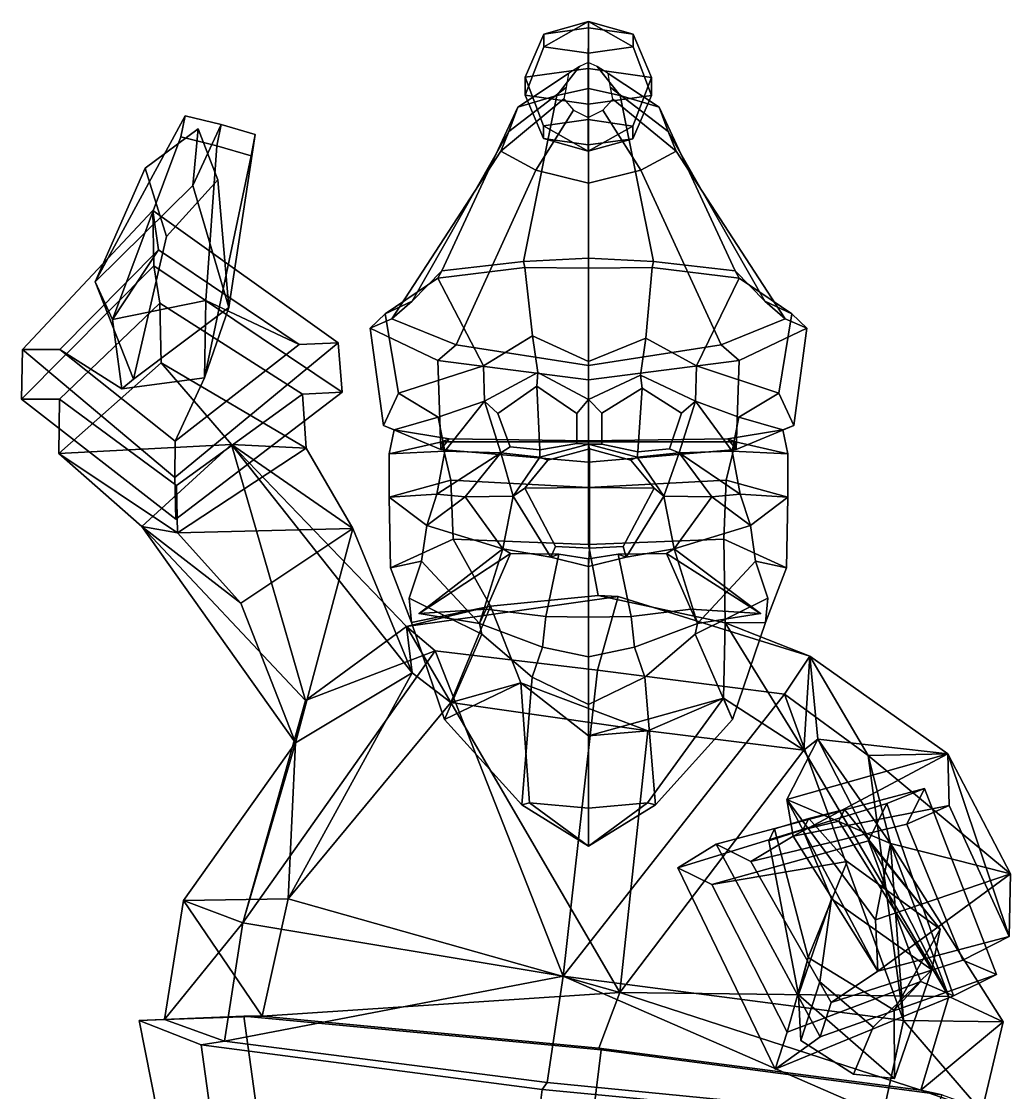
# Model space of a CAD drawing. Extents: x -163 to 138, y -156 to 341.
# Drawn here: x -163.4 to 138, y 14.4 to 340.8 of the extents above; entities that cross this region are included whole.
import ezdxf

# ---------------------------------------------------------------- set-up
doc = ezdxf.new("R2010")
doc.units = 0

msp = doc.modelspace()

# ---------------------------------------------------------------- linework, layer by layer
for p in [(-42.224049, 160.365143, 96.495132), (61.78252, 160.365143, 96.495132)]:
    msp.add_point(p)
for points in [[(-4.278933, 333.085388, -7.61752), (9.339066, 340.792175, -13.28248), (-4.281522, 336.949158, -22.03731)], [(9.339066, 340.792175, -13.28248), (9.326054, 338.858826, -29.255661), (-4.281522, 336.949158, -22.03731)], [(9.331232, 331.131287, -0.416023), (9.339066, 340.792175, -13.28248), (-4.278933, 333.085388, -7.61752)], [(9.339066, 340.792175, -13.28248), (22.936249, 336.904724, -22.054106), (9.326054, 338.858826, -29.255661)], [(9.331232, 331.131287, -0.416023), (22.938839, 333.040955, -7.634315), (9.339066, 340.792175, -13.28248)], [(22.938839, 333.040955, -7.634315), (22.936249, 336.904724, -22.054106), (9.339066, 340.792175, -13.28248)], [(-4.281522, 336.949158, -22.03731), (9.326054, 338.858826, -29.255661), (9.299818, 326.463806, -38.978626), (-9.94422, 323.763123, -28.770411)], [(-9.940557, 318.29892, -8.377669), (-4.278933, 333.085388, -7.61752), (-4.281522, 336.949158, -22.03731), (-9.94422, 323.763123, -28.770411)], [(22.936249, 336.904724, -22.054106), (28.547514, 323.700287, -28.794163), (9.299818, 326.463806, -38.978626), (9.326054, 338.858826, -29.255661)], [(28.551176, 318.236053, -8.401422), (28.547514, 323.700287, -28.794163), (22.936249, 336.904724, -22.054106), (22.938839, 333.040955, -7.634315)], [(9.307141, 315.53537, 1.806766), (9.331232, 331.131287, -0.416023), (-4.278933, 333.085388, -7.61752), (-9.940557, 318.29892, -8.377669)], [(9.307141, 315.53537, 1.806766), (28.551176, 318.236053, -8.401422), (22.938839, 333.040955, -7.634315), (9.331232, 331.131287, -0.416023)], [(6.614769, 327.024872, -7.458446), (3.270512, 324.942139, -8.027979), (-12.192392, 314.677887, 46.516022), (-0.256843, 318.266296, 51.219952)], [(-4.331846, 308.958221, -29.537458), (-9.94422, 323.763123, -28.770411), (9.299818, 326.463806, -38.978626), (9.275729, 310.86792, -36.75581)], [(9.312383, 328.239136, -7.126525), (6.614769, 327.024872, -7.458446), (-0.256843, 318.266296, 51.219952), (9.372692, 320.358612, 53.964455)], [(22.885923, 308.913788, -29.554253), (9.275729, 310.86792, -36.75581), (9.299818, 326.463806, -38.978626), (28.547514, 323.700287, -28.794163)], [(9.312383, 328.239136, -7.126525), (9.372692, 320.358612, 53.964455), (18.996159, 318.252838, 51.214859), (12.005606, 327.016052, -7.461772)], [(12.005606, 327.016052, -7.461772), (18.996159, 318.252838, 51.214859), (30.92131, 314.647736, 46.50462), (15.342339, 324.922424, -8.035428)], [(3.270512, 324.942139, -8.027979), (2.512749, 320.642426, -9.204788), (-14.881726, 307.271637, 36.821705), (-12.192392, 314.677887, 46.516022)], [(-9.940557, 318.29892, -8.377669), (-9.94422, 323.763123, -28.770411), (-4.331846, 308.958221, -29.537458), (-4.329257, 305.094452, -15.117668)], [(15.342339, 324.922424, -8.035428), (30.92131, 314.647736, 46.50462), (33.589226, 307.237701, 36.808887), (16.084604, 320.620239, -9.213162)], [(28.551176, 318.236053, -8.401422), (22.888512, 305.050018, -15.134463), (22.885923, 308.913788, -29.554253), (28.547514, 323.700287, -28.794163)], [(2.512749, 320.642426, -9.204788), (1.81984, 317.174194, -10.154001), (-17.34272, 301.297607, 29.001936), (-14.881726, 307.271637, 36.821705)], [(9.375515, 268.643951, 102.110413), (9.372692, 320.358612, 53.964455), (-0.256843, 318.266296, 51.219952), (-10.412748, 267.628021, 94.745087)], [(9.375515, 268.643951, 102.110413), (29.163774, 267.628021, 94.745087), (18.996159, 318.252838, 51.214859), (9.372692, 320.358612, 53.964455)], [(16.084604, 320.620239, -9.213162), (33.589226, 307.237701, 36.808887), (36.032948, 301.260284, 28.987822), (16.765015, 317.14978, -10.163223)], [(-35.273052, 264.803253, 82.086647), (-10.412748, 267.628021, 94.745087), (-0.256843, 318.266296, 51.219952), (-12.192392, 314.677887, 46.516022)], [(1.81984, 317.174194, -10.154001), (4.814671, 313.777924, -11.084124), (-6.63351, 295.4487, 21.354469), (-17.34272, 301.297607, 29.001936)], [(9.307141, 315.53537, 1.806766), (-9.940557, 318.29892, -8.377669), (-4.329257, 305.094452, -15.117668), (9.280908, 303.14035, -7.916171)], [(9.307141, 315.53537, 1.806766), (9.280908, 303.14035, -7.916171), (22.888512, 305.050018, -15.134463), (28.551176, 318.236053, -8.401422)], [(16.765015, 317.14978, -10.163223), (36.032948, 301.260284, 28.987822), (25.306843, 295.426331, 21.346022), (13.757961, 313.763336, -11.089642)], [(54.02409, 264.803253, 82.086647), (30.92131, 314.647736, 46.50462), (18.996159, 318.252838, 51.214859), (29.163774, 267.628021, 94.745087)], [(-44.313583, 255.59906, 55.375454), (-35.273052, 264.803253, 82.086647), (-12.192392, 314.677887, 46.516022), (-14.881726, 307.271637, 36.821705)], [(4.814671, 313.777924, -11.084124), (9.282199, 311.485901, -11.712279), (9.330978, 291.502228, 16.200111), (-6.63351, 295.4487, 21.354469)], [(13.757961, 313.763336, -11.089642), (25.306843, 295.426331, 21.346022), (9.330978, 291.502228, 16.200111), (9.282199, 311.485901, -11.712279)], [(63.064621, 255.59906, 55.375454), (33.589226, 307.237701, 36.808887), (30.92131, 314.647736, 46.50462), (54.02409, 264.803253, 82.086647)], [(-113.553452, 312.009186, 205.603058), (-114.822731, 305.595764, 194.435287), (-135.638168, 250.005737, 182.111954), (-140.947815, 261.404022, 219.716583)], [(-102.555138, 309.400024, 206.835663), (-113.553452, 312.009186, 205.603058), (-140.947815, 261.404022, 219.716583), (-111.149979, 290.764801, 218.064163)], [(-102.555138, 309.400024, 206.835663), (-103.861916, 302.875946, 195.714539), (-114.822731, 305.595764, 194.435287), (-113.553452, 312.009186, 205.603058)], [(9.267886, 301.207001, -23.889296), (-4.331846, 308.958221, -29.537458), (9.275729, 310.86792, -36.75581)], [(9.267886, 301.207001, -23.889296), (9.275729, 310.86792, -36.75581), (22.885923, 308.913788, -29.554253)], [(-109.604568, 308.111206, 270.003387), (-111.149979, 290.764801, 218.064163), (-140.947815, 261.404022, 219.716583), (-125.743996, 296.047241, 277.504822)], [(-103.620956, 292.524109, 279.771851), (-109.604568, 308.111206, 270.003387), (-125.743996, 296.047241, 277.504822), (-119.195114, 275.247955, 277.265656)], [(-92.147835, 306.286041, 208.457947), (-102.555138, 309.400024, 206.835663), (-111.149979, 290.764801, 218.064163), (-100.268211, 253.605103, 222.913727)], [(-103.620956, 292.524109, 279.771851), (-100.268211, 253.605103, 222.913727), (-111.149979, 290.764801, 218.064163), (-109.604568, 308.111206, 270.003387)], [(-92.147835, 306.286041, 208.457947), (-93.424278, 299.843628, 197.261734), (-103.861916, 302.875946, 195.714539), (-102.555138, 309.400024, 206.835663)], [(-50.583523, 250.177185, 32.811611), (-44.313583, 255.59906, 55.375454), (-14.881726, 307.271637, 36.821705), (-17.34272, 301.297607, 29.001936)], [(-4.329257, 305.094452, -15.117668), (-4.331846, 308.958221, -29.537458), (9.267886, 301.207001, -23.889296)], [(22.888512, 305.050018, -15.134463), (9.267886, 301.207001, -23.889296), (22.885923, 308.913788, -29.554253)], [(69.334557, 250.177185, 32.811611), (36.032948, 301.260284, 28.987822), (33.589226, 307.237701, 36.808887), (63.064621, 255.59906, 55.375454)], [(-103.861916, 302.875946, 195.714539), (-107.256432, 255.752594, 177.736801), (-135.638168, 250.005737, 182.111954), (-114.822731, 305.595764, 194.435287)], [(-92.147835, 306.286041, 208.457947), (-100.268211, 253.605103, 222.913727), (-107.636894, 232.206299, 191.411758), (-93.424278, 299.843628, 197.261734)], [(9.280908, 303.14035, -7.916171), (-4.329257, 305.094452, -15.117668), (9.267886, 301.207001, -23.889296)], [(9.280908, 303.14035, -7.916171), (9.267886, 301.207001, -23.889296), (22.888512, 305.050018, -15.134463)], [(-93.424278, 299.843628, 197.261734), (-107.636894, 232.206299, 191.411758), (-107.256432, 255.752594, 177.736801), (-103.861916, 302.875946, 195.714539)], [(-30.995611, 242.208405, 12.722825), (-50.583523, 250.177185, 32.811611), (-17.34272, 301.297607, 29.001936), (-6.63351, 295.4487, 21.354469)], [(49.746635, 242.208405, 12.722826), (25.306843, 295.426331, 21.346022), (36.032948, 301.260284, 28.987822), (69.334557, 250.177185, 32.811611)], [(-119.195114, 275.247955, 277.265656), (-125.743996, 296.047241, 277.504822), (-140.947815, 261.404022, 219.716583), (-129.287933, 231.746063, 237.149811)], [(9.375514, 235.910461, -5.742792), (-30.995611, 242.208405, 12.722825), (-6.63351, 295.4487, 21.354469), (9.330978, 291.502228, 16.200111)], [(9.375514, 235.910461, -5.742792), (9.330978, 291.502228, 16.200111), (25.306843, 295.426331, 21.346022), (49.746635, 242.208405, 12.722826)], [(-103.620956, 292.524109, 279.771851), (-119.195114, 275.247955, 277.265656), (-129.287933, 231.746063, 237.149811), (-100.268211, 253.605103, 222.913727)], [(-163.061935, 240.842102, 187.65947), (-123.421478, 283.182343, 165.292374), (-123.070801, 266.354004, 137.613007), (-163.413483, 225.72583, 158.190994)], [(-163.061935, 240.842102, 187.65947), (-151.67218, 240.824402, 187.807663), (-121.606544, 271.215515, 171.520737), (-123.421478, 283.182343, 165.292374)], [(-65.66571, 227.803009, 158.306763), (-123.070801, 266.354004, 137.613007), (-123.421478, 283.182343, 165.292374), (-66.885536, 242.885864, 187.773376)], [(-66.885536, 242.885864, 187.773376), (-123.421478, 283.182343, 165.292374), (-121.606544, 271.215515, 171.520737), (-78.811287, 242.372711, 187.893951)], [(-132.863754, 228.885681, 194.122116), (-135.638168, 250.005737, 182.111954), (-121.606544, 271.215515, 171.520737), (-151.67218, 240.824402, 187.807663)], [(-107.256432, 255.752594, 177.736801), (-78.811287, 242.372711, 187.893951), (-121.606544, 271.215515, 171.520737), (-135.638168, 250.005737, 182.111954)], [(9.375515, 265.653229, 105.996429), (9.375515, 268.643951, 102.110413), (-10.412748, 267.628021, 94.745087), (-10.024084, 265.833313, 99.837967)], [(9.375515, 265.653229, 105.996429), (28.77511, 265.833313, 99.837967), (29.163774, 267.628021, 94.745087), (9.375515, 268.643951, 102.110413)], [(-163.413483, 225.72583, 158.190994), (-123.070801, 266.354004, 137.613007), (-121.257507, 254.934052, 143.557709), (-151.85144, 225.671814, 158.360168)], [(-65.66571, 227.803009, 158.306763), (-77.800102, 227.245422, 158.447876), (-121.257507, 254.934052, 143.557709), (-123.070801, 266.354004, 137.613007)], [(-36.515404, 262.561523, 86.926041), (-35.273052, 264.803253, 82.086647), (-44.313583, 255.59906, 55.375454), (-52.612263, 251.690308, 57.15406)], [(-10.024084, 265.833313, 99.837967), (-10.412748, 267.628021, 94.745087), (-35.273052, 264.803253, 82.086647), (-36.515404, 262.561523, 86.926041)], [(-7.667258, 245.036011, 105.993355), (-10.024084, 265.833313, 99.837967), (-36.515404, 262.561523, 86.926041), (-22.607992, 235.798859, 95.688095)], [(9.375514, 237.132874, 110.968666), (9.375515, 265.653229, 105.996429), (-10.024084, 265.833313, 99.837967), (-7.667258, 245.036011, 105.993355)], [(9.375514, 237.132874, 110.968666), (26.82201, 244.241577, 106.137733), (28.77511, 265.833313, 99.837967), (9.375515, 265.653229, 105.996429)], [(26.82201, 244.241577, 106.137733), (42.23106, 235.798859, 95.688103), (55.266441, 262.561523, 86.926041), (28.77511, 265.833313, 99.837967)], [(28.77511, 265.833313, 99.837967), (55.266441, 262.561523, 86.926041), (54.02409, 264.803253, 82.086647), (29.163774, 267.628021, 94.745087)], [(55.266441, 262.561523, 86.926041), (71.363297, 251.690308, 57.15406), (63.064621, 255.59906, 55.375454), (54.02409, 264.803253, 82.086647)], [(-129.287933, 231.746063, 237.149811), (-140.947815, 261.404022, 219.716583), (-135.638168, 250.005737, 182.111954), (-132.863754, 228.885681, 194.122116)], [(-22.607992, 235.798859, 95.688095), (-36.515404, 262.561523, 86.926041), (-52.612263, 251.690308, 57.15406), (-48.565201, 227.540619, 77.814453)], [(42.23106, 235.798859, 95.688103), (67.316238, 227.540619, 77.814453), (71.363297, 251.690308, 57.15406), (55.266441, 262.561523, 86.926041)], [(-151.85144, 225.671814, 158.360168), (-121.257507, 254.934052, 143.557709), (-120.867569, 236.742432, 112.314163), (-152.046936, 209.146545, 126.245247)], [(-120.867569, 236.742432, 112.314163), (-121.257507, 254.934052, 143.557709), (-77.800102, 227.245422, 158.447876), (-76.697327, 210.747742, 126.334488)], [(-107.636894, 232.206299, 191.411758), (-116.56897, 212.900757, 203.729324), (-78.811287, 242.372711, 187.893951), (-107.256432, 255.752594, 177.736801)], [(-52.612263, 251.690308, 57.15406), (-44.313583, 255.59906, 55.375454), (-50.583523, 250.177185, 32.811611), (-57.137955, 247.304596, 31.64838)], [(71.363297, 251.690308, 57.15406), (75.888985, 247.304596, 31.64838), (69.334557, 250.177185, 32.811611), (63.064621, 255.59906, 55.375454)], [(-100.268211, 253.605103, 222.913727), (-129.287933, 231.746063, 237.149811), (-132.863754, 228.885681, 194.122116), (-107.636894, 232.206299, 191.411758)], [(-48.565201, 227.540619, 77.814453), (-52.612263, 251.690308, 57.15406), (-57.137955, 247.304596, 31.64838), (-53.138618, 217.683228, 41.266933)], [(67.316238, 227.540619, 77.814453), (71.889648, 217.683228, 41.266933), (75.888985, 247.304596, 31.64838), (71.363297, 251.690308, 57.15406)], [(-57.137955, 247.304596, 31.64838), (-50.583523, 250.177185, 32.811611), (-30.995611, 242.208405, 12.722825), (-36.52433, 237.459106, 9.714837)], [(75.888985, 247.304596, 31.64838), (55.275356, 237.459106, 9.714837), (49.746635, 242.208405, 12.722826), (69.334557, 250.177185, 32.811611)], [(-53.138618, 217.683228, 41.266933), (-57.137955, 247.304596, 31.64838), (-36.52433, 237.459106, 9.714837), (-35.629002, 210.312958, 16.025953)], [(-7.667258, 245.036011, 105.993355), (-22.607992, 235.798859, 95.688095), (-22.315283, 225.057556, 94.87767), (-6.098567, 233.792145, 106.658783)], [(9.375514, 237.132874, 110.968666), (-7.667258, 245.036011, 105.993355), (-6.098567, 233.792145, 106.658783), (9.375514, 225.558319, 108.95771)], [(71.889648, 217.683228, 41.266933), (54.380032, 210.312927, 16.025953), (55.275356, 237.459106, 9.714837), (75.888985, 247.304596, 31.64838)], [(-116.3283, 189.087769, 177.766754), (-65.66571, 227.803009, 158.306763), (-66.885536, 242.885864, 187.773376), (-116.680565, 201.815643, 209.476868)], [(-116.680565, 201.815643, 209.476868), (-66.885536, 242.885864, 187.773376), (-78.811287, 242.372711, 187.893951), (-116.56897, 212.900757, 203.729324)], [(-36.52433, 237.459106, 9.714837), (-30.995611, 242.208405, 12.722825), (9.375514, 235.910461, -5.742792), (9.375514, 231.539124, -9.574923)], [(9.375514, 237.132874, 110.968666), (9.375514, 225.558319, 108.95771), (25.253315, 232.987305, 106.68766), (26.82201, 244.241577, 106.137733)], [(55.275356, 237.459106, 9.714837), (9.375514, 231.539124, -9.574923), (9.375514, 235.910461, -5.742792), (49.746635, 242.208405, 12.722826)], [(26.82201, 244.241577, 106.137733), (25.253315, 232.987305, 106.68766), (41.938347, 225.057556, 94.87767), (42.23106, 235.798859, 95.688103)], [(-116.3283, 189.087769, 177.766754), (-116.680565, 201.815643, 209.476868), (-163.061935, 240.842102, 187.65947), (-163.413483, 225.72583, 158.190994)], [(-116.680565, 201.815643, 209.476868), (-116.56897, 212.900757, 203.729324), (-151.67218, 240.824402, 187.807663), (-163.061935, 240.842102, 187.65947)], [(-107.636894, 232.206299, 191.411758), (-132.863754, 228.885681, 194.122116), (-151.67218, 240.824402, 187.807663), (-116.56897, 212.900757, 203.729324)], [(-152.046936, 209.146545, 126.245247), (-120.867569, 236.742432, 112.314163), (-99.371178, 211.827942, 69.394913)], [(-76.697327, 210.747742, 126.334488), (-99.371178, 211.827942, 69.394913), (-120.867569, 236.742432, 112.314163)], [(-36.399662, 220.184937, 78.357887), (-22.315283, 225.057556, 94.87767), (-22.607992, 235.798859, 95.688095), (-48.565201, 227.540619, 77.814453)], [(-35.629002, 210.312958, 16.025953), (-36.52433, 237.459106, 9.714837), (9.375514, 231.539124, -9.574923), (9.375516, 206.496765, -3.372415)], [(54.380032, 210.312927, 16.025953), (9.375516, 206.496765, -3.372415), (9.375514, 231.539124, -9.574923), (55.275356, 237.459106, 9.714837)], [(55.150688, 220.184937, 78.357887), (67.316238, 227.540619, 77.814453), (42.23106, 235.798859, 95.688103), (41.938347, 225.057556, 94.87767)], [(-6.357415, 229.697693, 104.469696), (-6.098567, 233.792145, 106.658783), (-22.315283, 225.057556, 94.87767), (-18.294546, 221.328979, 94.654121)], [(-6.357415, 229.697693, 104.469696), (5.790459, 221.325775, 106.095726), (9.375514, 225.558319, 108.95771), (-6.098567, 233.792145, 106.658783)], [(25.760187, 229.002502, 104.268646), (25.253315, 232.987305, 106.68766), (9.375514, 225.558319, 108.95771), (13.413706, 221.445038, 106.276039)], [(25.760187, 229.002502, 104.268646), (37.679531, 221.448425, 92.150627), (41.938347, 225.057556, 94.87767), (25.253315, 232.987305, 106.68766)], [(-5.458058, 210.204559, 102.640167), (-6.357415, 229.697693, 104.469696), (-18.294546, 221.328979, 94.654121), (-14.547545, 211.139099, 97.547943)], [(5.790459, 221.325775, 106.095726), (-6.357415, 229.697693, 104.469696), (-5.458058, 210.204559, 102.640167), (5.790459, 212.208496, 106.939926)], [(13.413706, 221.445038, 106.276039), (13.413706, 211.94043, 107.318283), (24.443174, 209.592163, 102.009956), (25.760187, 229.002502, 104.268646)], [(24.443174, 209.592163, 102.009956), (34.005497, 210.588196, 95.723236), (37.679531, 221.448425, 92.150627), (25.760187, 229.002502, 104.268646)], [(-116.3283, 189.087769, 177.766754), (-163.413483, 225.72583, 158.190994), (-151.85144, 225.671814, 158.360168), (-116.210464, 199.350952, 172.445541)], [(-115.829834, 184.963989, 139.228714), (-116.210464, 199.350952, 172.445541), (-151.85144, 225.671814, 158.360168), (-152.046936, 209.146545, 126.245247)], [(-116.3283, 189.087769, 177.766754), (-116.210464, 199.350952, 172.445541), (-77.800102, 227.245422, 158.447876), (-65.66571, 227.803009, 158.306763)], [(-76.697327, 210.747742, 126.334488), (-77.800102, 227.245422, 158.447876), (-116.210464, 199.350952, 172.445541), (-115.829834, 184.963989, 139.228714)], [(-48.565201, 227.540619, 77.814453), (-53.138618, 217.683228, 41.266933), (-49.833076, 216.348694, 41.578911), (-36.399662, 220.184937, 78.357887)], [(5.790459, 212.208496, 106.939926), (9.375514, 211.96109, 110.144325), (9.375514, 225.558319, 108.95771), (5.790459, 221.325775, 106.095726)], [(13.413706, 211.94043, 107.318283), (13.413706, 221.445038, 106.276039), (9.375514, 225.558319, 108.95771), (9.375514, 211.96109, 110.144325)], [(67.316238, 227.540619, 77.814453), (55.150688, 220.184937, 78.357887), (68.584114, 216.348694, 41.578911), (71.889648, 217.683228, 41.266933)], [(-34.42691, 209.859009, 78.655998), (-22.315283, 225.057556, 94.87767), (-36.399662, 220.184937, 78.357887)], [(-17.385015, 209.298401, 98.549286), (-22.315283, 225.057556, 94.87767), (-34.42691, 209.859009, 78.655998)], [(-14.547545, 211.139099, 97.547943), (-18.294546, 221.328979, 94.654121), (-22.315283, 225.057556, 94.87767), (-17.385015, 209.298401, 98.549286)], [(34.005497, 210.588196, 95.723236), (37.008083, 209.298401, 98.549286), (41.938347, 225.057556, 94.87767), (37.679531, 221.448425, 92.150627)], [(37.008083, 209.298401, 98.549286), (53.177933, 209.859009, 78.655998), (41.938347, 225.057556, 94.87767)], [(53.177933, 209.859009, 78.655998), (55.150688, 220.184937, 78.357887), (41.938347, 225.057556, 94.87767)], [(-36.399662, 220.184937, 78.357887), (-49.833076, 216.348694, 41.578911), (-51.337486, 209.042908, 42.462154), (-34.42691, 209.859009, 78.655998)], [(55.150688, 220.184937, 78.357887), (53.177933, 209.859009, 78.655998), (70.088516, 209.042908, 42.462154), (68.584114, 216.348694, 41.578911)], [(-53.138618, 217.683228, 41.266933), (-35.629002, 210.312958, 16.025953), (-33.042873, 213.574707, 15.364484), (-49.833076, 216.348694, 41.578911)], [(-51.337486, 209.042908, 42.462154), (-49.833076, 216.348694, 41.578911), (-33.042873, 213.574707, 15.364484), (-35.355236, 212.72229, 12.672512)], [(71.889648, 217.683228, 41.266933), (68.584114, 216.348694, 41.578911), (51.793903, 213.574707, 15.364484), (54.380032, 210.312927, 16.025953)], [(70.088516, 209.042908, 42.462154), (54.106258, 212.72229, 12.672512), (51.793903, 213.574707, 15.364484), (68.584114, 216.348694, 41.578911)], [(-51.359268, 195.848938, 44.641087), (-51.337486, 209.042908, 42.462154), (-35.355236, 212.72229, 12.672512), (-32.610458, 201.025208, 11.188783)], [(-35.629002, 210.312958, 16.025953), (9.375516, 206.496765, -3.372415), (9.375517, 213.033264, -1.753982), (-33.042873, 213.574707, 15.364484)], [(-35.355236, 212.72229, 12.672512), (-33.042873, 213.574707, 15.364484), (9.375517, 213.033264, -1.753982), (9.375518, 212.648071, -2.40513)], [(-32.610458, 201.025208, 11.188783), (-35.355236, 212.72229, 12.672512), (9.375518, 212.648071, -2.40513), (9.375529, 198.771881, -0.945823)], [(-5.458058, 210.204559, 102.640167), (-5.425166, 208.017517, 104.835999), (9.375514, 211.96109, 110.144325), (5.790459, 212.208496, 106.939926)], [(54.380032, 210.312927, 16.025953), (51.793903, 213.574707, 15.364484), (9.375517, 213.033264, -1.753982), (9.375516, 206.496765, -3.372415)], [(54.106258, 212.72229, 12.672512), (9.375518, 212.648071, -2.40513), (9.375517, 213.033264, -1.753982), (51.793903, 213.574707, 15.364484)], [(51.361485, 201.025208, 11.188783), (9.375529, 198.771881, -0.945823), (9.375518, 212.648071, -2.40513), (54.106258, 212.72229, 12.672512)], [(70.110298, 195.848938, 44.641087), (51.361485, 201.025208, 11.188783), (54.106258, 212.72229, 12.672512), (70.088516, 209.042908, 42.462154)], [(-152.046936, 209.146545, 126.245247), (-99.371178, 211.827942, 69.394913), (-126.735931, 186.888, 84.664604)], [(-115.829834, 184.963989, 139.228714), (-152.046936, 209.146545, 126.245247), (-126.735931, 186.888, 84.664604)], [(-76.82486, 133.909973, -18.77523), (-126.735931, 186.888, 84.664604), (-99.371178, 211.827942, 69.394913)], [(-115.829834, 184.963989, 139.228714), (-62.44743, 186.301331, 85.729988), (-76.697327, 210.747742, 126.334488)], [(-44.335072, 142.252808, 43.321453), (-46.073544, 156.389954, -0.697411), (-99.371178, 211.827942, 69.394913)], [(-44.335072, 142.252808, 43.321453), (-99.371178, 211.827942, 69.394913), (-62.44743, 186.301331, 85.729988)], [(-76.82486, 133.909973, -18.77523), (-99.371178, 211.827942, 69.394913), (-46.073544, 156.389954, -0.697411)], [(-76.697327, 210.747742, 126.334488), (-62.44743, 186.301331, 85.729988), (-99.371178, 211.827942, 69.394913)], [(-34.42691, 209.859009, 78.655998), (-51.337486, 209.042908, 42.462154), (-51.359268, 195.848938, 44.641087), (-36.868679, 196.759888, 78.504822)], [(-36.868679, 196.759888, 78.504822), (-17.385015, 209.298401, 98.549286), (-34.42691, 209.859009, 78.655998)], [(-28.214701, 195.943115, 101.725838), (-17.385015, 209.298401, 98.549286), (-36.868679, 196.759888, 78.504822)], [(-28.214701, 195.943115, 101.725838), (-13.582942, 196.096497, 104.760269), (-17.385015, 209.298401, 98.549286)], [(-5.458058, 210.204559, 102.640167), (-14.547545, 211.139099, 97.547943), (-17.385015, 209.298401, 98.549286), (-5.425166, 208.017517, 104.835999)], [(-13.582942, 196.096497, 104.760269), (-5.425166, 208.017517, 104.835999), (-17.385015, 209.298401, 98.549286)], [(9.633896, 198.757813, 128.666168), (9.633896, 210.574738, 124.536148), (-2.988978, 207.140503, 121.01963), (-10.065307, 198.576141, 122.216965)], [(9.633896, 210.574738, 124.536148), (9.375514, 211.96109, 110.144325), (-5.425166, 208.017517, 104.835999), (-2.988978, 207.140503, 121.01963)], [(9.633896, 210.574738, 124.536148), (22.256769, 207.140503, 121.01963), (24.176193, 208.017517, 104.835999), (9.375514, 211.96109, 110.144325)], [(24.443174, 209.592163, 102.009956), (13.413706, 211.94043, 107.318283), (9.375514, 211.96109, 110.144325), (24.176193, 208.017517, 104.835999)], [(9.633896, 198.757813, 128.666168), (29.333097, 198.576141, 122.216965), (22.256769, 207.140503, 121.01963), (9.633896, 210.574738, 124.536148)], [(24.443174, 209.592163, 102.009956), (24.176193, 208.017517, 104.835999), (37.008083, 209.298401, 98.549286), (34.005497, 210.588196, 95.723236)], [(32.333969, 196.096497, 104.760269), (37.008083, 209.298401, 98.549286), (24.176193, 208.017517, 104.835999)], [(46.965729, 195.943115, 101.725838), (37.008083, 209.298401, 98.549286), (32.333969, 196.096497, 104.760269)], [(55.619709, 196.759888, 78.504822), (53.177933, 209.859009, 78.655998), (37.008083, 209.298401, 98.549286)], [(46.965729, 195.943115, 101.725838), (55.619709, 196.759888, 78.504822), (37.008083, 209.298401, 98.549286)], [(53.177933, 209.859009, 78.655998), (55.619709, 196.759888, 78.504822), (70.110298, 195.848938, 44.641087), (70.088516, 209.042908, 42.462154)], [(-10.065307, 198.576141, 122.216965), (-2.988978, 207.140503, 121.01963), (-5.425166, 208.017517, 104.835999), (-13.582942, 196.096497, 104.760269)], [(29.333097, 198.576141, 122.216965), (32.333969, 196.096497, 104.760269), (24.176193, 208.017517, 104.835999), (22.256769, 207.140503, 121.01963)], [(-50.922913, 174.294678, 46.003773), (-51.359268, 195.848938, 44.641087), (-32.610458, 201.025208, 11.188783), (-31.817739, 183.037537, 14.099628)], [(-31.817739, 183.037537, 14.099628), (-32.610458, 201.025208, 11.188783), (9.375529, 198.771881, -0.945823), (9.375527, 181.411804, 3.485337)], [(50.568768, 183.037537, 14.099628), (9.375527, 181.411804, 3.485337), (9.375529, 198.771881, -0.945823), (51.361485, 201.025208, 11.188783)], [(69.67395, 174.294678, 46.003773), (50.568768, 183.037537, 14.099628), (51.361485, 201.025208, 11.188783), (70.110298, 195.848938, 44.641087)], [(-36.868679, 196.759888, 78.504822), (-51.359268, 195.848938, 44.641087), (-39.934753, 187.236511, 77.948044)], [(-41.540497, 176.30658, 78.126747), (-39.934753, 187.236511, 77.948044), (-51.359268, 195.848938, 44.641087), (-50.922913, 174.294678, 46.003773)], [(-39.934753, 187.236511, 77.948044), (-28.214701, 195.943115, 101.725838), (-36.868679, 196.759888, 78.504822)], [(-16.718081, 180.129791, 98.608406), (-28.214701, 195.943115, 101.725838), (-39.934753, 187.236511, 77.948044)], [(-16.718081, 180.129791, 98.608406), (-13.582942, 196.096497, 104.760269), (-28.214701, 195.943115, 101.725838)], [(-2.090947, 177.509399, 104.511543), (-13.582942, 196.096497, 104.760269), (-16.718081, 180.129791, 98.608406)], [(-0.640979, 180.828156, 117.381271), (-10.065307, 198.576141, 122.216965), (-13.582942, 196.096497, 104.760269), (-2.090947, 177.509399, 104.511543)], [(9.633896, 180.306702, 122.611298), (9.633896, 198.757813, 128.666168), (-10.065307, 198.576141, 122.216965), (-0.640979, 180.828156, 117.381271)], [(9.633896, 180.306702, 122.611298), (19.908772, 180.828156, 117.381271), (29.333097, 198.576141, 122.216965), (9.633896, 198.757813, 128.666168)], [(19.908772, 180.828156, 117.381271), (20.841974, 177.509399, 104.511543), (32.333969, 196.096497, 104.760269), (29.333097, 198.576141, 122.216965)], [(20.841974, 177.509399, 104.511543), (35.469109, 180.129791, 98.608406), (32.333969, 196.096497, 104.760269)], [(35.469109, 180.129791, 98.608406), (46.965729, 195.943115, 101.725838), (32.333969, 196.096497, 104.760269)], [(35.469109, 180.129791, 98.608406), (58.685783, 187.236511, 77.948044), (46.965729, 195.943115, 101.725838)], [(58.685783, 187.236511, 77.948044), (55.619709, 196.759888, 78.504822), (46.965729, 195.943115, 101.725838)], [(55.619709, 196.759888, 78.504822), (58.685783, 187.236511, 77.948044), (70.110298, 195.848938, 44.641087)], [(60.291527, 176.30658, 78.126747), (69.67395, 174.294678, 46.003773), (70.110298, 195.848938, 44.641087), (58.685783, 187.236511, 77.948044)], [(-79.904984, 121.002075, 24.004393), (-126.735931, 186.888, 84.664604), (-76.82486, 133.909973, -18.77523)], [(-96.531891, 163.562622, 99.552612), (-126.735931, 186.888, 84.664604), (-79.904984, 121.002075, 24.004393)], [(-115.829834, 184.963989, 139.228714), (-126.735931, 186.888, 84.664604), (-96.531891, 163.562622, 99.552612)], [(-115.829834, 184.963989, 139.228714), (-96.531891, 163.562622, 99.552612), (-62.44743, 186.301331, 85.729988)], [(-96.531891, 163.562622, 99.552612), (-79.904984, 121.002075, 24.004393), (-62.44743, 186.301331, 85.729988)], [(-79.904984, 121.002075, 24.004393), (-44.335072, 142.252808, 43.321453), (-62.44743, 186.301331, 85.729988)], [(-41.540497, 176.30658, 78.126747), (-23.82609, 157.303833, 104.917755), (-16.718081, 180.129791, 98.608406), (-39.934753, 187.236511, 77.948044)], [(60.291527, 176.30658, 78.126747), (58.685783, 187.236511, 77.948044), (35.469109, 180.129791, 98.608406), (42.577118, 157.303833, 104.917755)], [(-44.594372, 157.683044, 50.112885), (-50.922913, 174.294678, 46.003773), (-31.817739, 183.037537, 14.099628), (-20.532511, 162.620544, 32.013268)], [(-20.532511, 162.620544, 32.013268), (-31.817739, 183.037537, 14.099628), (9.375527, 181.411804, 3.485337), (12.310052, 165.893982, 7.981058)], [(51.04594, 157.584961, 30.152002), (12.310052, 165.893982, 7.981058), (9.375527, 181.411804, 3.485337), (50.568768, 183.037537, 14.099628)], [(63.345398, 157.683044, 50.112885), (51.04594, 157.584961, 30.152002), (50.568768, 183.037537, 14.099628), (69.67395, 174.294678, 46.003773)], [(-14.351892, 178.709167, 112.608627), (-16.718081, 180.129791, 98.608406), (-42.224049, 160.365143, 96.495132)], [(-42.224049, 160.365143, 96.495132), (-16.718081, 180.129791, 98.608406), (-23.82609, 157.303833, 104.917755)], [(-14.351892, 178.709167, 112.608627), (0.345479, 178.446899, 112.725739), (-2.090947, 177.509399, 104.511543), (-16.718081, 180.129791, 98.608406)], [(9.633896, 180.306702, 122.611298), (-0.640979, 180.828156, 117.381271), (-2.090947, 177.509399, 104.511543), (9.375514, 174.722046, 110.43103)], [(9.633896, 180.306702, 122.611298), (9.375514, 174.722046, 110.43103), (20.841974, 177.509399, 104.511543), (19.908772, 180.828156, 117.381271)], [(33.102921, 178.709167, 112.608627), (35.469109, 180.129791, 98.608406), (20.841974, 177.509399, 104.511543), (18.40555, 178.446899, 112.725739)], [(33.102921, 178.709167, 112.608627), (61.78252, 160.365143, 96.495132), (35.469109, 180.129791, 98.608406)], [(61.78252, 160.365143, 96.495132), (42.577118, 157.303833, 104.917755), (35.469109, 180.129791, 98.608406)], [(-44.594372, 157.683044, 50.112885), (-45.263721, 165.048523, 81.297028), (-41.540497, 176.30658, 78.126747), (-50.922913, 174.294678, 46.003773)], [(-41.540497, 176.30658, 78.126747), (-45.263721, 165.048523, 81.297028), (-23.14292, 154.082092, 95.90657), (-23.82609, 157.303833, 104.917755)], [(-21.829092, 161.660431, 115.00264), (-14.351892, 178.709167, 112.608627), (-42.224049, 160.365143, 96.495132)], [(0.345479, 178.446899, 112.725739), (-14.351892, 178.709167, 112.608627), (-21.829092, 161.660431, 115.00264), (-3.615474, 159.469116, 123.670204)], [(-3.615474, 159.469116, 123.670204), (9.375514, 159.265625, 124.353912), (9.375514, 177.032837, 115.474304), (0.345479, 178.446899, 112.725739)], [(9.375514, 177.032837, 115.474304), (9.375514, 174.722046, 110.43103), (-2.090947, 177.509399, 104.511543), (0.345479, 178.446899, 112.725739)], [(22.366501, 159.469116, 123.670204), (18.40555, 178.446899, 112.725739), (9.375514, 177.032837, 115.474304), (9.375514, 159.265625, 124.353912)], [(9.375514, 177.032837, 115.474304), (18.40555, 178.446899, 112.725739), (20.841974, 177.509399, 104.511543), (9.375514, 174.722046, 110.43103)], [(18.40555, 178.446899, 112.725739), (22.366501, 159.469116, 123.670204), (40.58012, 161.660431, 115.00264), (33.102921, 178.709167, 112.608627)], [(40.58012, 161.660431, 115.00264), (61.78252, 160.365143, 96.495132), (33.102921, 178.709167, 112.608627)], [(60.291527, 176.30658, 78.126747), (42.577118, 157.303833, 104.917755), (41.893948, 154.082092, 95.90657), (64.014755, 165.048523, 81.297028)], [(63.345398, 157.683044, 50.112885), (69.67395, 174.294678, 46.003773), (60.291527, 176.30658, 78.126747), (64.014755, 165.048523, 81.297028)], [(18.392641, 165.542236, 3.892012), (-46.073544, 156.389954, -0.697411), (-20.532511, 162.620544, 32.013268), (12.310052, 165.893982, 7.981058)], [(18.392641, 165.542236, 3.892012), (12.139789, 143.114014, -46.883312), (-37.358189, 149.001831, -34.115314), (-46.073544, 156.389954, -0.697411)], [(-23.14292, 154.082092, 95.90657), (-45.263721, 165.048523, 81.297028), (-44.594372, 157.683044, 50.112885), (-34.516304, 128.035583, 66.107315)], [(18.392641, 165.542236, 3.892012), (76.808746, 147.327209, -4.927899), (69.100136, 135.772675, -40.488789), (12.139789, 143.114014, -46.883312)], [(12.310052, 165.893982, 7.981058), (51.04594, 157.584961, 30.152002), (76.808746, 147.327209, -4.927899), (18.392641, 165.542236, 3.892012)], [(41.893948, 154.082092, 95.90657), (53.26733, 128.035583, 66.107315), (63.345398, 157.683044, 50.112885), (64.014755, 165.048523, 81.297028)], [(-46.073544, 156.389954, -0.697411), (-32.599586, 133.295471, 61.916805), (-20.532511, 162.620544, 32.013268)], [(-34.516304, 128.035583, 66.107315), (-44.594372, 157.683044, 50.112885), (-20.532511, 162.620544, 32.013268), (-11.273525, 139.205444, 60.717876)], [(-23.82609, 157.303833, 104.917755), (-21.829092, 161.660431, 115.00264), (-42.224049, 160.365143, 96.495132)], [(-32.599586, 133.295471, 61.916805), (-11.273525, 139.205444, 60.717876), (-20.532511, 162.620544, 32.013268)], [(-3.615474, 159.469116, 123.670204), (-21.829092, 161.660431, 115.00264), (-23.82609, 157.303833, 104.917755), (-4.617101, 150.170074, 113.76458)], [(22.366501, 159.469116, 123.670204), (23.368128, 150.170074, 113.76458), (42.577118, 157.303833, 104.917755), (40.58012, 161.660431, 115.00264)], [(42.577118, 157.303833, 104.917755), (61.78252, 160.365143, 96.495132), (40.58012, 161.660431, 115.00264)], [(-7.799396, 141.018555, 115.812431), (-4.617101, 150.170074, 113.76458), (-23.82609, 157.303833, 104.917755), (-23.14292, 154.082092, 95.90657)], [(9.375514, 159.265625, 124.353912), (-3.615474, 159.469116, 123.670204), (-4.617101, 150.170074, 113.76458), (9.375514, 147.203278, 119.235947)], [(9.375514, 159.265625, 124.353912), (9.375514, 147.203278, 119.235947), (23.368128, 150.170074, 113.76458), (22.366501, 159.469116, 123.670204)], [(26.550421, 141.018555, 115.812431), (41.893948, 154.082092, 95.90657), (42.577118, 157.303833, 104.917755), (23.368128, 150.170074, 113.76458)], [(53.26733, 128.035583, 66.107315), (50.457588, 134.614197, 58.167187), (51.04594, 157.584961, 30.152002), (63.345398, 157.683044, 50.112885)], [(74.988731, 118.741302, 54.857468), (51.04594, 157.584961, 30.152002), (50.457588, 134.614197, 58.167187)], [(76.808746, 147.327209, -4.927899), (51.04594, 157.584961, 30.152002), (74.988731, 118.741302, 54.857468)], [(-76.82486, 133.909973, -18.77523), (-46.073544, 156.389954, -0.697411), (-37.358189, 149.001831, -34.115314)], [(-44.335072, 142.252808, 43.321453), (-32.599586, 133.295471, 61.916805), (-46.073544, 156.389954, -0.697411)], [(-10.984521, 102.034058, 97.85923), (-7.799396, 141.018555, 115.812431), (-23.14292, 154.082092, 95.90657), (-34.516304, 128.035583, 66.107315)], [(29.735546, 102.034058, 97.85923), (53.26733, 128.035583, 66.107315), (41.893948, 154.082092, 95.90657), (26.550421, 141.018555, 115.812431)], [(9.375513, 132.673096, 122.178642), (9.375514, 147.203278, 119.235947), (-4.617101, 150.170074, 113.76458), (-7.799396, 141.018555, 115.812431)], [(9.375513, 132.673096, 122.178642), (26.550421, 141.018555, 115.812431), (23.368128, 150.170074, 113.76458), (9.375514, 147.203278, 119.235947)], [(-95.938568, 66.089813, -59.093464), (-37.358189, 149.001831, -34.115314), (1.64576, 49.901245, -101.599159)], [(-95.938568, 66.089813, -59.093464), (-76.82486, 133.909973, -18.77523), (-37.358189, 149.001831, -34.115314)], [(1.64576, 49.901245, -101.599159), (-37.358189, 149.001831, -34.115314), (12.139789, 143.114014, -46.883312)], [(94.534904, 117.073944, -32.08482), (69.100136, 135.772675, -40.488789), (76.808746, 147.327209, -4.927899)], [(79.201637, 122.063232, 33.840233), (76.808746, 147.327209, -4.927899), (74.988731, 118.741302, 54.857468)], [(79.201637, 122.063232, 33.840233), (118.851295, 117.631653, 82.971169), (76.808746, 147.327209, -4.927899)], [(94.534904, 117.073944, -32.08482), (76.808746, 147.327209, -4.927899), (118.851295, 117.631653, 82.971169)], [(-82.096786, 73.422852, 94.559692), (-44.335072, 142.252808, 43.321453), (-79.904984, 121.002075, 24.004393)], [(-82.096786, 73.422852, 94.559692), (-32.599586, 133.295471, 61.916805), (-44.335072, 142.252808, 43.321453)], [(9.375513, 89.516891, 101.101166), (9.375513, 132.673096, 122.178642), (-7.799396, 141.018555, 115.812431), (-10.984521, 102.034058, 97.85923)], [(1.64576, 49.901245, -101.599159), (12.139789, 143.114014, -46.883312), (69.100136, 135.772675, -40.488789)], [(9.375513, 89.516891, 101.101166), (29.735546, 102.034058, 97.85923), (26.550421, 141.018555, 115.812431), (9.375513, 132.673096, 122.178642)], [(-10.984521, 102.034058, 97.85923), (-34.516304, 128.035583, 66.107315), (-11.273525, 139.205444, 60.717876), (-8.565576, 102.726334, 81.952545)], [(27.435741, 124.618378, 66.099342), (-11.273525, 139.205444, 60.717876), (-32.599586, 133.295471, 61.916805)], [(-8.565576, 102.726334, 81.952545), (-11.273525, 139.205444, 60.717876), (9.375513, 123.128876, 56.009392), (9.375513, 101.092194, 77.656471)], [(9.375513, 123.128876, 56.009392), (-11.273525, 139.205444, 60.717876), (27.435741, 124.618378, 66.099342)], [(-95.938568, 66.089813, -59.093464), (-79.904984, 121.002075, 24.004393), (-76.82486, 133.909973, -18.77523)], [(105.295883, 36.311935, -75.666901), (1.64576, 49.901245, -101.599159), (69.100136, 135.772675, -40.488789)], [(27.316601, 102.726334, 81.952545), (9.375513, 101.092194, 77.656471), (9.375513, 123.128876, 56.009392), (50.457588, 134.614197, 58.167187)], [(9.375513, 123.128876, 56.009392), (27.435741, 124.618378, 66.099342), (50.457588, 134.614197, 58.167187)], [(29.735546, 102.034058, 97.85923), (27.316601, 102.726334, 81.952545), (50.457588, 134.614197, 58.167187), (53.26733, 128.035583, 66.107315)], [(27.435741, 124.618378, 66.099342), (74.988731, 118.741302, 54.857468), (50.457588, 134.614197, 58.167187)], [(105.295883, 36.311935, -75.666901), (69.100136, 135.772675, -40.488789), (94.534904, 117.073944, -32.08482)], [(18.962238, 44.855865, 116.173813), (-32.599586, 133.295471, 61.916805), (-82.096786, 73.422852, 94.559692)], [(18.962238, 44.855865, 116.173813), (27.435741, 124.618378, 66.099342), (-32.599586, 133.295471, 61.916805)], [(18.962238, 44.855865, 116.173813), (74.988731, 118.741302, 54.857468), (27.435741, 124.618378, 66.099342)], [(-82.096786, 73.422852, 94.559692), (-79.904984, 121.002075, 24.004393), (-114.045235, 72.935913, 11.150116)], [(-114.045235, 72.935913, 11.150116), (-79.904984, 121.002075, 24.004393), (-95.938568, 66.089813, -59.093464)], [(101.362541, 90.326447, 1.429789), (69.745659, 103.716339, 78.276604), (79.201637, 122.063232, 33.840233)], [(79.201637, 122.063232, 33.840233), (69.745659, 103.716339, 78.276604), (118.851295, 117.631653, 82.971169)], [(119.137665, 43.644974, 77.986259), (79.201637, 122.063232, 33.840233), (74.988731, 118.741302, 54.857468)], [(119.137665, 43.644974, 77.986259), (101.362541, 90.326447, 1.429789), (79.201637, 122.063232, 33.840233)], [(18.962238, 44.855865, 116.173813), (119.137665, 43.644974, 77.986259), (74.988731, 118.741302, 54.857468)], [(71.70784, 92.497772, 111.930923), (118.851295, 117.631653, 82.971169), (69.745659, 103.716339, 78.276604)], [(71.70784, 92.497772, 111.930923), (119.291786, 101.839386, 133.651993), (118.851295, 117.631653, 82.971169)], [(94.534904, 117.073944, -32.08482), (118.851295, 117.631653, 82.971169), (137.967102, 81.053726, 73.17366)], [(137.513184, 61.915848, 132.291107), (137.967102, 81.053726, 73.17366), (118.851295, 117.631653, 82.971169)], [(137.513184, 61.915848, 132.291107), (118.851295, 117.631653, 82.971169), (119.291786, 101.839386, 133.651993)], [(105.295883, 36.311935, -75.666901), (94.534904, 117.073944, -32.08482), (101.362541, 90.326447, 1.429789)], [(101.362541, 90.326447, 1.429789), (94.534904, 117.073944, -32.08482), (137.967102, 81.053726, 73.17366)], [(48.297684, 90.049347, 141.608765), (36.625977, 82.884842, 171.77005), (100.306534, 102.479294, 201.54184), (111.733948, 107.016876, 171.570374)], [(48.297684, 90.049347, 141.608765), (111.733948, 107.016876, 171.570374), (106.317726, 96.151581, 166.91713), (58.794792, 84.820908, 144.778687)], [(120.620049, 43.850021, 197.757828), (133.664093, 50.376755, 168.021149), (111.733948, 107.016876, 171.570374), (100.306534, 102.479294, 201.54184)], [(133.664093, 50.376755, 168.021149), (123.466309, 54.765915, 164.788071), (106.317726, 96.151581, 166.91713), (111.733948, 107.016876, 171.570374)], [(9.375513, 89.516891, 101.101166), (-10.984521, 102.034058, 97.85923), (-8.565576, 102.726334, 81.952545)], [(9.375513, 89.516891, 101.101166), (-8.565576, 102.726334, 81.952545), (9.375513, 101.092194, 77.656471)], [(9.375513, 89.516891, 101.101166), (9.375513, 101.092194, 77.656471), (27.316601, 102.726334, 81.952545)], [(9.375513, 89.516891, 101.101166), (27.316601, 102.726334, 81.952545), (29.735546, 102.034058, 97.85923)], [(36.625977, 82.884842, 171.77005), (46.954269, 77.781631, 174.898132), (94.70594, 91.060913, 196.689438), (100.306534, 102.479294, 201.54184)], [(119.291786, 101.839386, 133.651993), (71.70784, 92.497772, 111.930923), (58.794792, 84.820908, 144.778687), (106.317726, 96.151581, 166.91713)], [(96.835258, 67.057465, 68.593513), (69.745659, 103.716339, 78.276604), (101.362541, 90.326447, 1.429789)], [(97.537628, 51.352112, 113.438835), (69.745659, 103.716339, 78.276604), (96.835258, 67.057465, 68.593513)], [(97.537628, 51.352112, 113.438835), (71.70784, 92.497772, 111.930923), (69.745659, 103.716339, 78.276604)], [(120.620049, 43.850021, 197.757828), (100.306534, 102.479294, 201.54184), (94.70594, 91.060913, 196.689438), (110.586136, 48.209793, 194.585846)], [(123.466309, 54.765915, 164.788071), (137.513184, 61.915848, 132.291107), (119.291786, 101.839386, 133.651993), (106.317726, 96.151581, 166.91713)], [(74.643059, 94.449036, 234.763138), (85.598015, 97.12265, 236.222763), (87.36908, 100.697784, 223.91246), (76.453217, 97.913681, 222.407181)], [(76.453217, 97.913681, 222.407181), (87.36908, 100.697784, 223.91246), (116.51165, 64.186157, 179.917221), (88.153587, 84.856384, 183.174362)], [(85.598015, 97.12265, 236.222763), (113.928383, 51.753021, 210.737183), (116.51165, 64.186157, 179.917221), (87.36908, 100.697784, 223.91246)], [(64.280853, 91.143097, 233.23468), (74.643059, 94.449036, 234.763138), (76.453217, 97.913681, 222.407181), (66.060699, 94.718552, 220.884094)], [(64.280853, 91.143097, 233.23468), (66.060699, 94.718552, 220.884094), (76.325859, 55.539642, 174.553345), (73.398949, 44.130096, 205.724136)], [(66.060699, 94.718552, 220.884094), (76.453217, 97.913681, 222.407181), (88.153587, 84.856384, 183.174362), (76.325859, 55.539642, 174.553345)], [(74.643059, 94.449036, 234.763138), (83.406227, 73.40683, 229.50441), (113.928383, 51.753021, 210.737183), (85.598015, 97.12265, 236.222763)], [(71.70784, 92.497772, 111.930923), (97.537628, 51.352112, 113.438835), (83.282791, 41.815857, 145.319031), (58.794792, 84.820908, 144.778687)], [(64.280853, 91.143097, 233.23468), (73.398949, 44.130096, 205.724136), (83.406227, 73.40683, 229.50441), (74.643059, 94.449036, 234.763138)], [(79.953728, 31.379471, 141.622772), (66.248062, 21.568451, 171.347397), (36.625977, 82.884842, 171.77005), (48.297684, 90.049347, 141.608765)], [(88.153587, 84.856384, 183.174362), (116.51165, 64.186157, 179.917221), (94.70594, 91.060913, 196.689438), (46.954269, 77.781631, 174.898132)], [(79.953728, 31.379471, 141.622772), (48.297684, 90.049347, 141.608765), (58.794792, 84.820908, 144.778687), (83.282791, 41.815857, 145.319031)], [(102.500298, 39.488358, 172.216476), (110.586136, 48.209793, 194.585846), (94.70594, 91.060913, 196.689438), (116.51165, 64.186157, 179.917221)], [(96.835258, 67.057465, 68.593513), (101.362541, 90.326447, 1.429789), (137.967102, 81.053726, 73.17366)], [(119.137665, 43.644974, 77.986259), (135.698364, 35.979858, -9.418477), (101.362541, 90.326447, 1.429789)], [(135.698364, 35.979858, -9.418477), (105.295883, 36.311935, -75.666901), (101.362541, 90.326447, 1.429789)], [(66.248062, 21.568451, 171.347397), (69.857529, 32.834549, 175.344009), (46.954269, 77.781631, 174.898132), (36.625977, 82.884842, 171.77005)], [(76.325859, 55.539642, 174.553345), (88.153587, 84.856384, 183.174362), (46.954269, 77.781631, 174.898132), (69.857529, 32.834549, 175.344009)], [(97.537628, 51.352112, 113.438835), (96.835258, 67.057465, 68.593513), (137.967102, 81.053726, 73.17366)], [(97.537628, 51.352112, 113.438835), (137.967102, 81.053726, 73.17366), (137.513184, 61.915848, 132.291107)], [(-90.079063, 37.712509, 81.370773), (-114.045235, 72.935913, 11.150116), (-119.870056, 36.709076, 7.909271)], [(-119.870056, 36.709076, 7.909271), (-114.045235, 72.935913, 11.150116), (-95.938568, 66.089813, -59.093464)], [(-90.079063, 37.712509, 81.370773), (-82.096786, 73.422852, 94.559692), (-114.045235, 72.935913, 11.150116)], [(-90.079063, 37.712509, 81.370773), (18.962238, 44.855865, 116.173813), (-82.096786, 73.422852, 94.559692)], [(74.019043, 30.258362, 273.296082), (79.862373, 48.099045, 277.959778), (83.406227, 73.40683, 229.50441), (73.398949, 44.130096, 205.724136)], [(79.862373, 48.099045, 277.959778), (96.095459, 34.285141, 275.139435), (113.928383, 51.753021, 210.737183), (83.406227, 73.40683, 229.50441)], [(-119.870056, 36.709076, 7.909271), (-95.938568, 66.089813, -59.093464), (-101.585297, 30.048706, -72.804504)], [(-101.585297, 30.048706, -72.804504), (-95.938568, 66.089813, -59.093464), (1.64576, 49.901245, -101.599159)], [(102.569588, 18.637527, 201.05188), (102.500298, 39.488358, 172.216476), (116.51165, 64.186157, 179.917221), (113.928383, 51.753021, 210.737183)], [(97.537628, 51.352112, 113.438835), (137.513184, 61.915848, 132.291107), (123.466309, 54.765915, 164.788071), (83.282791, 41.815857, 145.319031)], [(76.325859, 55.539642, 174.553345), (69.857529, 32.834549, 175.344009), (110.586136, 48.209793, 194.585846), (102.500298, 39.488358, 172.216476)], [(73.398949, 44.130096, 205.724136), (76.325859, 55.539642, 174.553345), (102.500298, 39.488358, 172.216476), (102.569588, 18.637527, 201.05188)], [(79.953728, 31.379471, 141.622772), (83.282791, 41.815857, 145.319031), (123.466309, 54.765915, 164.788071), (133.664093, 50.376755, 168.021149)], [(-101.585297, 30.048706, -72.804504), (1.64576, 49.901245, -101.599159), (-3.19304, 17.464691, -109.316307)], [(99.08065, 7.447617, -85.599899), (-3.19304, 17.464691, -109.316307), (1.64576, 49.901245, -101.599159)], [(99.08065, 7.447617, -85.599899), (1.64576, 49.901245, -101.599159), (105.295883, 36.311935, -75.666901)], [(79.953728, 31.379471, 141.622772), (133.664093, 50.376755, 168.021149), (120.620049, 43.850021, 197.757828), (66.248062, 21.568451, 171.347397)], [(90.123352, 20.023804, 259.760773), (102.569588, 18.637527, 201.05188), (113.928383, 51.753021, 210.737183), (96.095459, 34.285141, 275.139435)], [(66.248062, 21.568451, 171.347397), (120.620049, 43.850021, 197.757828), (110.586136, 48.209793, 194.585846), (69.857529, 32.834549, 175.344009)], [(74.019043, 30.258362, 273.296082), (90.123352, 20.023804, 259.760773), (96.095459, 34.285141, 275.139435), (79.862373, 48.099045, 277.959778)], [(-90.079063, 37.712509, 81.370773), (12.504298, 27.959991, 105.039772), (18.962238, 44.855865, 116.173813)], [(110.586876, 15.11142, 68.575378), (18.962238, 44.855865, 116.173813), (12.504298, 27.959991, 105.039772)], [(110.586876, 15.11142, 68.575378), (119.137665, 43.644974, 77.986259), (18.962238, 44.855865, 116.173813)], [(74.019043, 30.258362, 273.296082), (73.398949, 44.130096, 205.724136), (102.569588, 18.637527, 201.05188), (90.123352, 20.023804, 259.760773)], [(110.586876, 15.11142, 68.575378), (135.698364, 35.979858, -9.418477), (119.137665, 43.644974, 77.986259)], [(-127.579742, 36.396423, 8.336931), (-95.649208, 37.64682, 90.098267), (-90.079063, 37.712509, 81.370773), (-119.870056, 36.709076, 7.909271)], [(-95.649208, 37.64682, 90.098267), (-127.579742, 36.396423, 8.336931), (-116.558609, -19.131927, 4.694824), (-87.981071, -17.503891, 86.66996)], [(-108.651245, 28.986725, -84.119797), (-127.579742, 36.396423, 8.336931), (-119.870056, 36.709076, 7.909271), (-101.585297, 30.048706, -72.804504)], [(-116.558609, -19.131927, 4.694824), (-127.579742, 36.396423, 8.336931), (-108.651245, 28.986725, -84.119797), (-100.983109, -26.163971, -87.548096)], [(13.276267, 27.396729, 117.289238), (12.504298, 27.959991, 105.039772), (-90.079063, 37.712509, 81.370773), (-95.649208, 37.64682, 90.098267)], [(6.489249, -27.09494, 114.730194), (13.276267, 27.396729, 117.289238), (-95.649208, 37.64682, 90.098267), (-87.981071, -17.503891, 86.66996)], [(129.182632, 8.658173, -7.971487), (99.08065, 7.447617, -85.599899), (105.295883, 36.311935, -75.666901)], [(129.182632, 8.658173, -7.971487), (105.295883, 36.311935, -75.666901), (135.698364, 35.979858, -9.418477)], [(110.586876, 15.11142, 68.575378), (129.182632, 8.658173, -7.971487), (135.698364, 35.979858, -9.418477)], [(-108.651245, 28.986725, -84.119797), (-101.585297, 30.048706, -72.804504), (-3.19304, 17.464691, -109.316307), (-4.788312, 15.363968, -124.875107)], [(-100.983109, -26.163971, -87.548096), (-108.651245, 28.986725, -84.119797), (-4.788312, 15.363968, -124.875107), (-11.583583, -39.132462, -127.432915)], [(6.489249, -27.09494, 114.730194), (96.116035, -38.238823, 74.931068), (117.12014, 13.68251, 76.531097), (13.276267, 27.396729, 117.289238)], [(13.276267, 27.396729, 117.289238), (117.12014, 13.68251, 76.531097), (110.586876, 15.11142, 68.575378), (12.504298, 27.959991, 105.039772)], [(104.118103, 5.022415, -97.686958), (-4.788312, 15.363968, -124.875107), (-3.19304, 17.464691, -109.316307), (99.08065, 7.447617, -85.599899)], [(83.113998, -46.898911, -99.286987), (-11.583583, -39.132462, -127.432915), (-4.788312, 15.363968, -124.875107), (104.118103, 5.022415, -97.686958)], [(136.602188, 6.641495, -8.508537), (129.182632, 8.658173, -7.971487), (110.586876, 15.11142, 68.575378), (117.12014, 13.68251, 76.531097)]]:
    msp.add_3dface(points)

doc.saveas('drawing.dxf')
